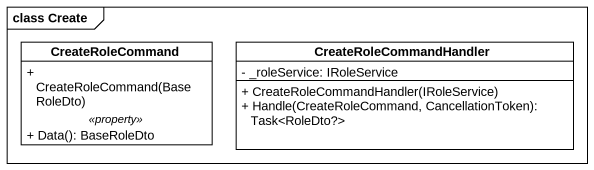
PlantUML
@startuml
mainframe class Create
hide circle
hide empty members
skinparam classAttributeIconSize 0
class CreateRoleCommand {
  + CreateRoleCommand(BaseRoleDto)
  .. <<property>> ..
  + Data(): BaseRoleDto
}
class CreateRoleCommandHandler {
  - _roleService: IRoleService
  + CreateRoleCommandHandler(IRoleService)
  + Handle(CreateRoleCommand, CancellationToken): Task<RoleDto?>
}
@enduml
